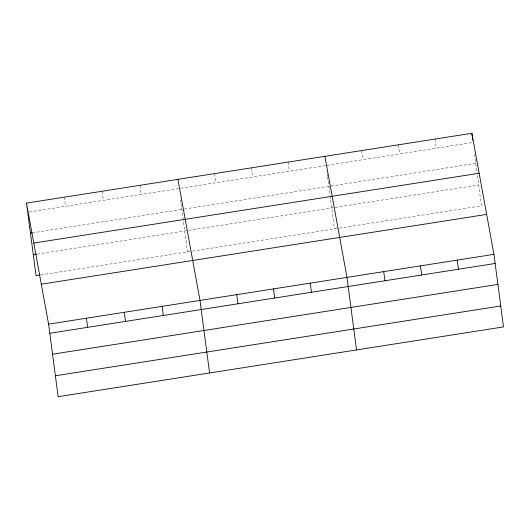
<?xml version="1.0" encoding="UTF-8"?>
<svg xmlns="http://www.w3.org/2000/svg" width="530" height="530" viewBox="0 0 530 530"><rect width="100%" height="100%" fill="white"/><g stroke="black" fill="none" stroke-linecap="round" stroke-linejoin="round"><path stroke-width="0.4" stroke-dasharray="2.65 1.99" d="M29.316 211.973L178.319 188.62M180.756 188.236L325.274 165.592M326.911 165.333L472.243 142.557M32.065 232.902L181.876 209.423M184.327 209.039L475.814 163.359M37.325 254.089L478.656 184.924M40.883 274.891L191.555 251.28M192.37 251.154L338.524 228.244M339.339 228.119L481.412 205.852L477.079 172.946M474.648 154.502L476.974 172.144M435.117 139.059L436.316 148.188M398.375 144.816L399.574 153.945M361.632 150.58L362.831 159.702M327.149 173.509L327.467 175.927M327.573 176.728L330.005 195.179M330.11 195.974L334.443 228.887M288.148 162.094L289.347 171.216M251.406 167.851L252.605 176.98M214.663 173.608L215.862 182.737M180.604 199.764L181.028 202.983M181.134 203.792L187.474 251.922M140.066 185.301L141.265 194.424M102.21 191.231L103.41 200.36M64.355 197.167L65.554 206.289"/><path stroke-width="0.79" d="M26.5 203.096L471.859 133.302L493.947 254.347L503.5 326.904L58.141 396.698L48.588 324.148L26.5 203.096L36.053 275.653L40.081 275.017M30.455 233.154L32.065 232.902M33.788 243.045L479.147 173.25M33.297 254.718L36.517 254.215M41.3 284.199L486.659 214.405M48.588 324.148L493.947 254.347M49.793 333.271L495.152 263.476M52.549 354.206L497.908 284.405M55.385 375.77L500.744 305.969M324.89 156.337L346.978 277.382L356.531 349.933M177.921 179.365L200.009 300.417L209.562 372.968M471.859 133.302L472.76 140.145M457.204 260.104L458.41 269.233M420.462 265.868L421.668 274.99M383.72 271.625L384.926 280.748M310.235 283.139L311.441 292.269M273.493 288.896L274.699 298.026M236.751 294.66L237.957 303.783M162.153 306.347L163.359 315.476M124.298 312.283L125.504 321.405M86.443 318.212L87.649 327.341"/></g></svg>
